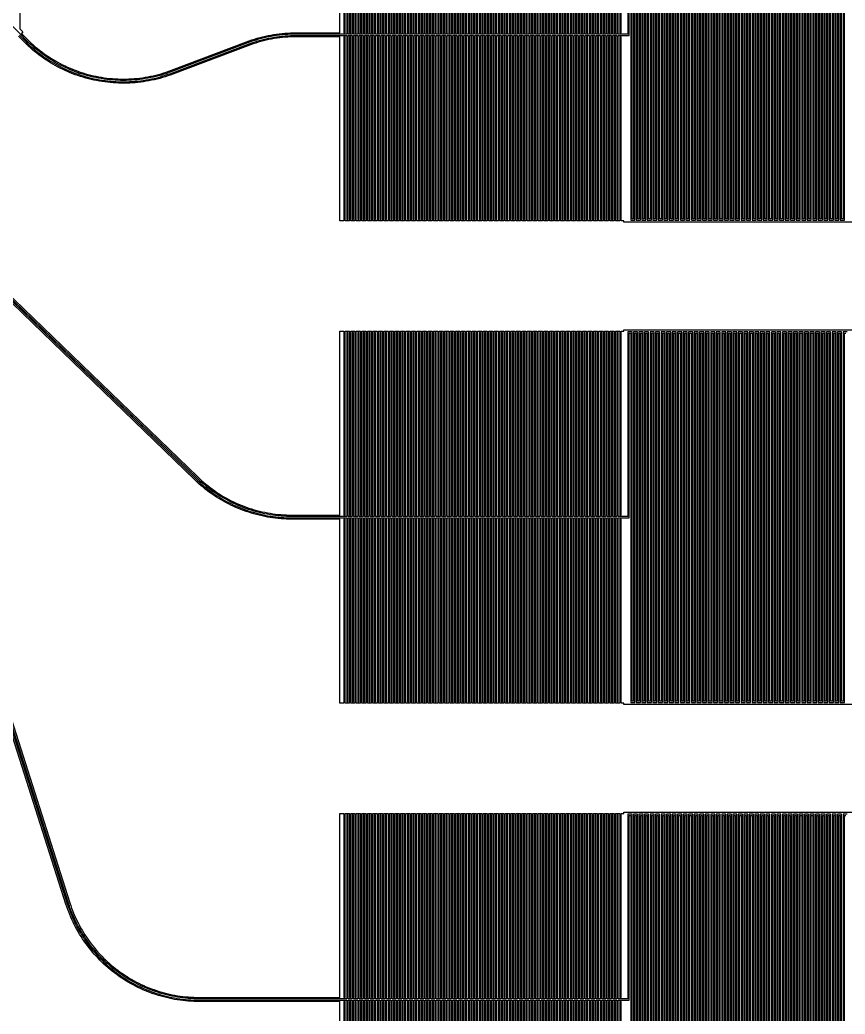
# Model space of a CAD drawing. Extents: x -2500 to 2500, y -2500 to 2500.
# Drawn here: x 0 to 1197, y -1521 to -78 of the extents above; entities that cross this region are included whole.
import ezdxf

# ---------------------------------------------------------------- set-up
doc = ezdxf.new("R2010")
doc.units = 0
doc.layers.add('L0D0', color=1, linetype='CONTINUOUS')

msp = doc.modelspace()

# ---------------------------------------------------------------- linework, layer by layer
at = {"layer": 'L0D0'}
for points in [[(474, 168), (474, -99), (400.61, -99), (396.567, -99.041), (392.525, -99.163), (388.487, -99.366), (384.454, -99.65), (380.427, -100.016), (376.409, -100.462), (372.4, -100.989), (368.403, -101.597), (364.418, -102.285), (360.449, -103.053), (356.495, -103.901), (352.56, -104.828), (348.644, -105.834), (344.749, -106.918), (340.876, -108.081), (337.028, -109.321), (333.205, -110.639), (329.41, -112.033), (220.517, -153.28), (216.757, -154.661), (212.969, -155.967), (209.157, -157.196), (205.32, -158.347), (201.46, -159.422), (197.58, -160.418), (193.681, -161.336), (189.764, -162.176), (185.83, -162.936), (181.883, -163.617), (177.922, -164.219), (173.95, -164.74), (169.968, -165.182), (165.979, -165.543), (161.982, -165.824), (157.981, -166.024), (153.977, -166.144), (149.971, -166.183), (145.965, -166.142), (141.961, -166.02), (137.96, -165.817), (133.964, -165.534), (129.975, -165.171), (125.993, -164.727), (122.021, -164.203), (118.061, -163.599), (114.114, -162.916), (110.181, -162.154), (106.264, -161.312), (102.365, -160.392), (98.486, -159.393), (94.627, -158.317), (90.791, -157.163), (86.978, -155.932), (83.192, -154.625), (79.432, -153.241), (75.701, -151.782), (72, -150.249), (68.331, -148.641), (64.695, -146.96), (61.093, -145.206), (57.527, -143.379), (53.999, -141.482), (50.51, -139.513), (47.061, -137.475), (43.654, -135.368), (40.29, -133.193), (36.971, -130.95), (33.697, -128.641), (30.471, -126.267), (27.292, -123.828), (24.164, -121.325), (21.087, -118.761), (18.062, -116.134), (15.09, -113.448), (12.173, -110.702), (9.312, -107.898), (0.707, -99.293), (-29.293, -69.293)], [(-0.707, -100.707), (7.898, -109.312), (10.737, -112.096), (13.631, -114.823), (16.579, -117.492), (19.578, -120.103), (22.629, -122.654), (25.73, -125.144), (28.879, -127.572), (32.076, -129.937), (35.318, -132.238), (38.606, -134.475), (41.937, -136.647), (45.311, -138.752), (48.726, -140.79), (52.18, -142.76), (55.673, -144.661), (59.202, -146.493), (62.767, -148.255), (66.366, -149.946), (69.998, -151.565), (73.662, -153.112), (77.355, -154.586), (81.076, -155.987), (84.825, -157.314), (88.599, -158.567), (92.397, -159.745), (96.218, -160.847), (100.06, -161.874), (103.921, -162.824), (107.8, -163.698), (111.696, -164.495), (115.607, -165.215), (119.532, -165.857), (123.468, -166.421), (127.415, -166.908), (131.37, -167.316), (135.333, -167.646), (139.302, -167.897), (143.274, -168.07), (147.25, -168.164), (151.226, -168.18), (155.202, -168.117), (159.176, -167.975), (163.147, -167.755), (167.112, -167.456), (171.071, -167.079), (175.021, -166.623), (178.962, -166.09), (182.891, -165.478), (186.808, -164.789), (190.71, -164.023), (194.596, -163.18), (198.464, -162.26), (202.314, -161.263), (206.143, -160.191), (209.951, -159.043), (213.734, -157.82), (217.493, -156.522), (221.226, -155.15), (330.118, -113.903), (333.876, -112.523), (337.66, -111.219), (341.47, -109.991), (345.304, -108.84), (349.161, -107.766), (353.038, -106.77), (356.934, -105.852), (360.848, -105.013), (364.778, -104.252), (368.723, -103.571), (372.681, -102.97), (376.649, -102.448), (380.628, -102.006), (384.615, -101.644), (388.608, -101.362), (392.606, -101.161), (396.607, -101.04), (400.61, -101), (474, -101), (474, -368), (476, -368), (476, -101), (482, -101), (482, -368), (484, -368), (484, -101), (490, -101), (490, -368), (492, -368), (492, -101), (498, -101), (498, -368), (500, -368), (500, -101), (506, -101), (506, -368), (508, -368), (508, -101), (514, -101), (514, -368), (516, -368), (516, -101), (522, -101), (522, -368), (524, -368), (524, -101), (530, -101), (530, -368), (532, -368), (532, -101), (538, -101), (538, -368), (540, -368), (540, -101), (546, -101), (546, -368), (548, -368), (548, -101), (554, -101), (554, -368), (556, -368), (556, -101), (562, -101), (562, -368), (564, -368), (564, -101), (570, -101), (570, -368), (572, -368), (572, -101), (578, -101), (578, -368), (580, -368), (580, -101), (586, -101), (586, -368), (588, -368), (588, -101), (594, -101), (594, -368), (596, -368), (596, -101), (602, -101), (602, -368), (604, -368), (604, -101), (610, -101), (610, -368), (612, -368), (612, -101), (618, -101), (618, -368), (620, -368), (620, -101), (626, -101), (626, -368), (628, -368), (628, -101), (634, -101), (634, -368), (636, -368), (636, -101), (642, -101), (642, -368), (644, -368), (644, -101), (650, -101), (650, -368), (652, -368), (652, -101), (658, -101), (658, -368), (660, -368), (660, -101), (666, -101), (666, -368), (668, -368), (668, -101), (674, -101), (674, -368), (676, -368), (676, -101), (682, -101), (682, -368), (684, -368), (684, -101), (690, -101), (690, -368), (692, -368), (692, -101), (698, -101), (698, -368), (700, -368), (700, -101), (706, -101), (706, -368), (708, -368), (708, -101), (714, -101), (714, -368), (716, -368), (716, -101), (722, -101), (722, -368), (724, -368), (724, -101), (730, -101), (730, -368), (732, -368), (732, -101), (738, -101), (738, -368), (740, -368), (740, -101), (746, -101), (746, -368), (748, -368), (748, -101), (754, -101), (754, -368), (756, -368), (756, -101), (762, -101), (762, -368), (764, -368), (764, -101), (770, -101), (770, -368), (772, -368), (772, -101), (778, -101), (778, -368), (780, -368), (780, -101), (786, -101), (786, -368), (788, -368), (788, -101), (794, -101), (794, -368), (796, -368), (796, -101), (802, -101), (802, -368), (804, -368), (804, -101), (810, -101), (810, -368), (812, -368), (812, -101), (818, -101), (818, -368), (820, -368), (820, -101), (826, -101), (826, -368), (828, -368), (828, -101), (834, -101), (834, -368), (836, -368), (836, -101), (842, -101), (842, -368), (844, -368), (844, -101), (850, -101), (850, -368), (852, -368), (852, -101), (858, -101), (858, -368), (860, -368), (860, -101), (866, -101), (866, -368), (868, -368), (868, -101), (884, -101), (884, 167)], [(0, -38.333), (0, -91.515), (4.243, -95.757), (2.121, -97.879), (10.726, -106.483), (13.558, -109.259), (16.446, -111.978), (19.388, -114.637), (22.383, -117.237), (25.429, -119.776), (28.526, -122.253), (31.672, -124.668), (34.866, -127.018), (38.107, -129.304), (41.393, -131.524), (44.723, -133.678), (48.096, -135.764), (51.51, -137.781), (54.965, -139.73), (58.457, -141.609), (61.987, -143.416), (65.552, -145.153), (69.152, -146.817), (72.784, -148.409), (76.448, -149.927), (80.142, -151.371), (83.863, -152.741), (87.612, -154.035), (91.386, -155.253), (95.184, -156.396), (99.004, -157.461), (102.844, -158.45), (106.704, -159.361), (110.581, -160.194), (114.475, -160.949), (118.382, -161.625), (122.303, -162.223), (126.235, -162.742), (130.176, -163.181), (134.126, -163.541), (138.081, -163.821), (142.042, -164.022), (146.006, -164.142), (149.972, -164.183), (153.937, -164.145), (157.901, -164.026), (161.862, -163.828), (165.818, -163.549), (169.768, -163.192), (173.709, -162.755), (177.642, -162.238), (181.562, -161.643), (185.47, -160.969), (189.364, -160.216), (193.242, -159.385), (197.102, -158.476), (200.943, -157.49), (204.764, -156.426), (208.562, -155.286), (212.337, -154.069), (216.086, -152.777), (219.809, -151.41), (328.702, -110.163), (332.535, -108.755), (336.395, -107.424), (340.282, -106.171), (344.193, -104.997), (348.127, -103.902), (352.082, -102.886), (356.056, -101.949), (360.049, -101.093), (364.058, -100.318), (368.082, -99.623), (372.119, -99.009), (376.168, -98.477), (380.226, -98.026), (384.293, -97.657), (388.366, -97.37), (392.445, -97.164), (396.526, -97.041), (400.61, -97), (464, -97), (464, 170)], [(470, 170), (470, -97), (472, -97), (472, 170)], [(482, 168), (482, -99), (476, -99), (476, 168)], [(478, 170), (478, -97), (480, -97), (480, 170)], [(490, 168), (490, -99), (484, -99), (484, 168)], [(486, 170), (486, -97), (488, -97), (488, 170)], [(498, 168), (498, -99), (492, -99), (492, 168)], [(494, 170), (494, -97), (496, -97), (496, 170)], [(506, 168), (506, -99), (500, -99), (500, 168)], [(502, 170), (502, -97), (504, -97), (504, 170)], [(514, 168), (514, -99), (508, -99), (508, 168)], [(510, 170), (510, -97), (512, -97), (512, 170)], [(522, 168), (522, -99), (516, -99), (516, 168)], [(518, 170), (518, -97), (520, -97), (520, 170)], [(530, 168), (530, -99), (524, -99), (524, 168)], [(526, 170), (526, -97), (528, -97), (528, 170)], [(538, 168), (538, -99), (532, -99), (532, 168)], [(534, 170), (534, -97), (536, -97), (536, 170)], [(546, 168), (546, -99), (540, -99), (540, 168)], [(542, 170), (542, -97), (544, -97), (544, 170)], [(554, 168), (554, -99), (548, -99), (548, 168)], [(550, 170), (550, -97), (552, -97), (552, 170)], [(562, 168), (562, -99), (556, -99), (556, 168)], [(558, 170), (558, -97), (560, -97), (560, 170)], [(570, 168), (570, -99), (564, -99), (564, 168)], [(566, 170), (566, -97), (568, -97), (568, 170)], [(578, 168), (578, -99), (572, -99), (572, 168)], [(574, 170), (574, -97), (576, -97), (576, 170)], [(586, 168), (586, -99), (580, -99), (580, 168)], [(582, 170), (582, -97), (584, -97), (584, 170)], [(594, 168), (594, -99), (588, -99), (588, 168)], [(590, 170), (590, -97), (592, -97), (592, 170)], [(602, 168), (602, -99), (596, -99), (596, 168)], [(598, 170), (598, -97), (600, -97), (600, 170)], [(610, 168), (610, -99), (604, -99), (604, 168)], [(606, 170), (606, -97), (608, -97), (608, 170)], [(618, 168), (618, -99), (612, -99), (612, 168)], [(614, 170), (614, -97), (616, -97), (616, 170)], [(626, 168), (626, -99), (620, -99), (620, 168)], [(622, 170), (622, -97), (624, -97), (624, 170)], [(634, 168), (634, -99), (628, -99), (628, 168)], [(630, 170), (630, -97), (632, -97), (632, 170)], [(642, 168), (642, -99), (636, -99), (636, 168)], [(638, 170), (638, -97), (640, -97), (640, 170)], [(650, 168), (650, -99), (644, -99), (644, 168)], [(646, 170), (646, -97), (648, -97), (648, 170)], [(658, 168), (658, -99), (652, -99), (652, 168)], [(654, 170), (654, -97), (656, -97), (656, 170)], [(666, 168), (666, -99), (660, -99), (660, 168)], [(662, 170), (662, -97), (664, -97), (664, 170)], [(674, 168), (674, -99), (668, -99), (668, 168)], [(670, 170), (670, -97), (672, -97), (672, 170)], [(682, 168), (682, -99), (676, -99), (676, 168)], [(678, 170), (678, -97), (680, -97), (680, 170)], [(690, 168), (690, -99), (684, -99), (684, 168)], [(686, 170), (686, -97), (688, -97), (688, 170)], [(698, 168), (698, -99), (692, -99), (692, 168)], [(694, 170), (694, -97), (696, -97), (696, 170)], [(706, 168), (706, -99), (700, -99), (700, 168)], [(702, 170), (702, -97), (704, -97), (704, 170)], [(714, 168), (714, -99), (708, -99), (708, 168)], [(710, 170), (710, -97), (712, -97), (712, 170)], [(722, 168), (722, -99), (716, -99), (716, 168)], [(718, 170), (718, -97), (720, -97), (720, 170)], [(730, 168), (730, -99), (724, -99), (724, 168)], [(726, 170), (726, -97), (728, -97), (728, 170)], [(738, 168), (738, -99), (732, -99), (732, 168)], [(734, 170), (734, -97), (736, -97), (736, 170)], [(746, 168), (746, -99), (740, -99), (740, 168)], [(742, 170), (742, -97), (744, -97), (744, 170)], [(754, 168), (754, -99), (748, -99), (748, 168)], [(750, 170), (750, -97), (752, -97), (752, 170)], [(762, 168), (762, -99), (756, -99), (756, 168)], [(758, 170), (758, -97), (760, -97), (760, 170)], [(770, 168), (770, -99), (764, -99), (764, 168)], [(766, 170), (766, -97), (768, -97), (768, 170)], [(778, 168), (778, -99), (772, -99), (772, 168)], [(774, 170), (774, -97), (776, -97), (776, 170)], [(786, 168), (786, -99), (780, -99), (780, 168)], [(782, 170), (782, -97), (784, -97), (784, 170)], [(794, 168), (794, -99), (788, -99), (788, 168)], [(790, 170), (790, -97), (792, -97), (792, 170)], [(802, 168), (802, -99), (796, -99), (796, 168)], [(798, 170), (798, -97), (800, -97), (800, 170)], [(810, 168), (810, -99), (804, -99), (804, 168)], [(806, 170), (806, -97), (808, -97), (808, 170)], [(818, 168), (818, -99), (812, -99), (812, 168)], [(814, 170), (814, -97), (816, -97), (816, 170)], [(826, 168), (826, -99), (820, -99), (820, 168)], [(822, 170), (822, -97), (824, -97), (824, 170)], [(834, 168), (834, -99), (828, -99), (828, 168)], [(830, 170), (830, -97), (832, -97), (832, 170)], [(842, 168), (842, -99), (836, -99), (836, 168)], [(838, 170), (838, -97), (840, -97), (840, 170)], [(850, 168), (850, -99), (844, -99), (844, 168)], [(846, 170), (846, -97), (848, -97), (848, 170)], [(858, 168), (858, -99), (852, -99), (852, 168)], [(854, 170), (854, -97), (856, -97), (856, 170)], [(866, 168), (866, -99), (860, -99), (860, 168)], [(862, 170), (862, -97), (864, -97), (864, 170)], [(882, 169), (882, -99), (868, -99), (868, 168)], [(870, 170), (870, -97), (872, -97), (872, 170)], [(886, 167), (886, -369), (892, -369), (892, 167)], [(890, 169), (890, -367), (888, -367), (888, 169)], [(894, 167), (894, -369), (900, -369), (900, 167)], [(898, 169), (898, -367), (896, -367), (896, 169)], [(902, 167), (902, -369), (908, -369), (908, 167)], [(906, 169), (906, -367), (904, -367), (904, 169)], [(910, 167), (910, -369), (916, -369), (916, 167)], [(914, 169), (914, -367), (912, -367), (912, 169)], [(918, 167), (918, -369), (924, -369), (924, 167)], [(922, 169), (922, -367), (920, -367), (920, 169)], [(926, 167), (926, -369), (932, -369), (932, 167)], [(930, 169), (930, -367), (928, -367), (928, 169)], [(934, 167), (934, -369), (940, -369), (940, 167)], [(938, 169), (938, -367), (936, -367), (936, 169)], [(942, 167), (942, -369), (948, -369), (948, 167)], [(946, 169), (946, -367), (944, -367), (944, 169)], [(950, 167), (950, -369), (956, -369), (956, 167)], [(954, 169), (954, -367), (952, -367), (952, 169)], [(958, 167), (958, -369), (964, -369), (964, 167)], [(962, 169), (962, -367), (960, -367), (960, 169)], [(966, 167), (966, -369), (972, -369), (972, 167)], [(970, 169), (970, -367), (968, -367), (968, 169)], [(974, 167), (974, -369), (980, -369), (980, 167)], [(978, 169), (978, -367), (976, -367), (976, 169)], [(982, 167), (982, -369), (988, -369), (988, 167)], [(986, 169), (986, -367), (984, -367), (984, 169)], [(990, 167), (990, -369), (996, -369), (996, 167)], [(994, 169), (994, -367), (992, -367), (992, 169)], [(998, 167), (998, -369), (1004, -369), (1004, 167)], [(1002, 169), (1002, -367), (1000, -367), (1000, 169)], [(1006, 167), (1006, -369), (1012, -369), (1012, 167)], [(1010, 169), (1010, -367), (1008, -367), (1008, 169)], [(1014, 167), (1014, -369), (1020, -369), (1020, 167)], [(1018, 169), (1018, -367), (1016, -367), (1016, 169)], [(1022, 167), (1022, -369), (1028, -369), (1028, 167)], [(1026, 169), (1026, -367), (1024, -367), (1024, 169)], [(1030, 167), (1030, -369), (1036, -369), (1036, 167)], [(1034, 169), (1034, -367), (1032, -367), (1032, 169)], [(1038, 167), (1038, -369), (1044, -369), (1044, 167)], [(1042, 169), (1042, -367), (1040, -367), (1040, 169)], [(1046, 167), (1046, -369), (1052, -369), (1052, 167)], [(1050, 169), (1050, -367), (1048, -367), (1048, 169)], [(1054, 167), (1054, -369), (1060, -369), (1060, 167)], [(1058, 169), (1058, -367), (1056, -367), (1056, 169)], [(1062, 167), (1062, -369), (1068, -369), (1068, 167)], [(1066, 169), (1066, -367), (1064, -367), (1064, 169)], [(1070, 167), (1070, -369), (1076, -369), (1076, 167)], [(1074, 169), (1074, -367), (1072, -367), (1072, 169)], [(1078, 167), (1078, -369), (1084, -369), (1084, 167)], [(1082, 169), (1082, -367), (1080, -367), (1080, 169)], [(1086, 167), (1086, -369), (1092, -369), (1092, 167)], [(1090, 169), (1090, -367), (1088, -367), (1088, 169)], [(1094, 167), (1094, -369), (1100, -369), (1100, 167)], [(1098, 169), (1098, -367), (1096, -367), (1096, 169)], [(1102, 167), (1102, -369), (1108, -369), (1108, 167)], [(1106, 169), (1106, -367), (1104, -367), (1104, 169)], [(1110, 167), (1110, -369), (1116, -369), (1116, 167)], [(1114, 169), (1114, -367), (1112, -367), (1112, 169)], [(1118, 167), (1118, -369), (1124, -369), (1124, 167)], [(1122, 169), (1122, -367), (1120, -367), (1120, 169)], [(1126, 167), (1126, -369), (1132, -369), (1132, 167)], [(1130, 169), (1130, -367), (1128, -367), (1128, 169)], [(1134, 167), (1134, -369), (1140, -369), (1140, 167)], [(1138, 169), (1138, -367), (1136, -367), (1136, 169)], [(1142, 167), (1142, -369), (1148, -369), (1148, 167)], [(1146, 169), (1146, -367), (1144, -367), (1144, 169)], [(1150, 167), (1150, -369), (1156, -369), (1156, 167)], [(1154, 169), (1154, -367), (1152, -367), (1152, 169)], [(1158, 167), (1158, -369), (1164, -369), (1164, 167)], [(1162, 169), (1162, -367), (1160, -367), (1160, 169)], [(1166, 167), (1166, -369), (1172, -369), (1172, 167)], [(1170, 169), (1170, -367), (1168, -367), (1168, 169)], [(1174, 167), (1174, -369), (1180, -369), (1180, 167)], [(1178, 169), (1178, -367), (1176, -367), (1176, 169)], [(1182, 167), (1182, -369), (1188, -369), (1188, 167)], [(1186, 169), (1186, -367), (1184, -367), (1184, 169)], [(1190, 167), (1190, -369), (1196, -369), (1196, 167)], [(1194, 169), (1194, -367), (1192, -367), (1192, 169)], [(1208, -372), (876, -372), (876, -370), (872, -370), (872, -103), (870, -103), (870, -370), (864, -370), (864, -103), (862, -103), (862, -370), (856, -370), (856, -103), (854, -103), (854, -370), (848, -370), (848, -103), (846, -103), (846, -370), (840, -370), (840, -103), (838, -103), (838, -370), (832, -370), (832, -103), (830, -103), (830, -370), (824, -370), (824, -103), (822, -103), (822, -370), (816, -370), (816, -103), (814, -103), (814, -370), (808, -370), (808, -103), (806, -103), (806, -370), (800, -370), (800, -103), (798, -103), (798, -370), (792, -370), (792, -103), (790, -103), (790, -370), (784, -370), (784, -103), (782, -103), (782, -370), (776, -370), (776, -103), (774, -103), (774, -370), (768, -370), (768, -103), (766, -103), (766, -370), (760, -370), (760, -103), (758, -103), (758, -370), (752, -370), (752, -103), (750, -103), (750, -370), (744, -370), (744, -103), (742, -103), (742, -370), (736, -370), (736, -103), (734, -103), (734, -370), (728, -370), (728, -103), (726, -103), (726, -370), (720, -370), (720, -103), (718, -103), (718, -370), (712, -370), (712, -103), (710, -103), (710, -370), (704, -370), (704, -103), (702, -103), (702, -370), (696, -370), (696, -103), (694, -103), (694, -370), (688, -370), (688, -103), (686, -103), (686, -370), (680, -370), (680, -103), (678, -103), (678, -370), (672, -370), (672, -103), (670, -103), (670, -370), (664, -370), (664, -103), (662, -103), (662, -370), (656, -370), (656, -103), (654, -103), (654, -370), (648, -370), (648, -103), (646, -103), (646, -370), (640, -370), (640, -103), (638, -103), (638, -370), (632, -370), (632, -103), (630, -103), (630, -370), (624, -370), (624, -103), (622, -103), (622, -370), (616, -370), (616, -103), (614, -103), (614, -370), (608, -370), (608, -103), (606, -103), (606, -370), (600, -370), (600, -103), (598, -103), (598, -370), (592, -370), (592, -103), (590, -103), (590, -370), (584, -370), (584, -103), (582, -103), (582, -370), (576, -370), (576, -103), (574, -103), (574, -370), (568, -370), (568, -103), (566, -103), (566, -370), (560, -370), (560, -103), (558, -103), (558, -370), (552, -370), (552, -103), (550, -103), (550, -370), (544, -370), (544, -103), (542, -103), (542, -370), (536, -370), (536, -103), (534, -103), (534, -370), (528, -370), (528, -103), (526, -103), (526, -370), (520, -370), (520, -103), (518, -103), (518, -370), (512, -370), (512, -103), (510, -103), (510, -370), (504, -370), (504, -103), (502, -103), (502, -370), (496, -370), (496, -103), (494, -103), (494, -370), (488, -370), (488, -103), (486, -103), (486, -370), (480, -370), (480, -103), (478, -103), (478, -370), (472, -370), (472, -103), (470, -103), (470, -370), (464, -370), (464, -103), (400.61, -103), (396.647, -103.04), (392.686, -103.159), (388.728, -103.359), (384.775, -103.637), (380.829, -103.996), (376.89, -104.433), (372.961, -104.95), (369.043, -105.545), (365.139, -106.22), (361.248, -106.972), (357.373, -107.803), (353.516, -108.712), (349.678, -109.698), (345.86, -110.761), (342.065, -111.9), (338.293, -113.116), (334.547, -114.407), (330.827, -115.774), (221.934, -157.021), (218.165, -158.406), (214.368, -159.717), (210.547, -160.952), (206.702, -162.111), (202.834, -163.194), (198.946, -164.201), (195.039, -165.13), (191.114, -165.982), (187.174, -166.756), (183.218, -167.451), (179.25, -168.069), (175.27, -168.608), (171.28, -169.068), (167.282, -169.449), (163.277, -169.75), (159.268, -169.973), (155.254, -170.116), (151.238, -170.18), (147.222, -170.164), (143.207, -170.069), (139.195, -169.894), (135.187, -169.64), (131.184, -169.307), (127.19, -168.895), (123.204, -168.404), (119.228, -167.834), (115.265, -167.185), (111.315, -166.458), (107.38, -165.653), (103.462, -164.771), (99.562, -163.811), (95.682, -162.774), (91.824, -161.661), (87.988, -160.471), (84.176, -159.206), (80.39, -157.866), (76.632, -156.451), (72.902, -154.962), (69.202, -153.4), (65.534, -151.764), (61.899, -150.057), (58.298, -148.277), (54.734, -146.427), (51.206, -144.507), (47.718, -142.517), (44.269, -140.459), (40.862, -138.333), (37.497, -136.14), (34.177, -133.881), (30.902, -131.556), (27.673, -129.167), (24.493, -126.715), (21.361, -124.201), (18.28, -121.625), (15.251, -118.988), (12.274, -116.292), (9.351, -113.538), (6.483, -110.726), (-2.121, -102.121)], [(464, -1770), (464, -1503), (260.205, -1503), (256.2, -1502.961), (252.198, -1502.842), (248.198, -1502.645), (244.203, -1502.368), (240.215, -1502.013), (236.234, -1501.58), (232.262, -1501.068), (228.302, -1500.477), (224.353, -1499.809), (220.419, -1499.063), (216.5, -1498.24), (212.599, -1497.339), (208.715, -1496.362), (204.852, -1495.308), (201.01, -1494.178), (197.192, -1492.972), (193.398, -1491.692), (189.629, -1490.337), (185.889, -1488.908), (182.177, -1487.405), (178.496, -1485.83), (174.846, -1484.182), (171.23, -1482.462), (167.648, -1480.672), (164.102, -1478.811), (160.594, -1476.88), (157.124, -1474.881), (153.695, -1472.814), (150.307, -1470.679), (146.961, -1468.478), (143.66, -1466.212), (140.404, -1463.881), (137.195, -1461.486), (134.033, -1459.028), (130.921, -1456.508), (127.859, -1453.928), (124.849, -1451.287), (121.891, -1448.588), (118.987, -1445.831), (116.138, -1443.017), (113.345, -1440.147), (110.609, -1437.223), (107.931, -1434.246), (105.313, -1431.216), (102.755, -1428.135), (100.258, -1425.004), (97.823, -1421.825), (95.452, -1418.598), (93.145, -1415.326), (90.902, -1412.008), (88.726, -1408.647), (86.616, -1405.243), (84.574, -1401.798), (82.6, -1398.314), (80.696, -1394.792), (78.861, -1391.233), (77.096, -1387.638), (75.403, -1384.009), (73.782, -1380.347), (72.234, -1376.655), (70.758, -1372.932), (69.356, -1369.181), (68.029, -1365.403), (66.776, -1361.599), (-265.912, -316.926)], [(-264.006, -316.319), (68.682, -1360.993), (69.943, -1364.818), (71.28, -1368.618), (72.693, -1372.39), (74.181, -1376.132), (75.744, -1379.845), (77.381, -1383.525), (79.091, -1387.172), (80.874, -1390.783), (82.729, -1394.359), (84.656, -1397.896), (86.653, -1401.394), (88.719, -1404.851), (90.855, -1408.266), (93.058, -1411.638), (95.329, -1414.965), (97.666, -1418.246), (100.068, -1421.479), (102.534, -1424.663), (105.064, -1427.798), (107.656, -1430.881), (110.309, -1433.911), (113.022, -1436.888), (115.795, -1439.81), (118.625, -1442.676), (121.513, -1445.484), (124.456, -1448.234), (127.453, -1450.924), (130.504, -1453.554), (133.607, -1456.122), (136.761, -1458.628), (139.965, -1461.069), (143.216, -1463.446), (146.515, -1465.758), (149.859, -1468.003), (153.248, -1470.18), (156.679, -1472.289), (160.153, -1474.329), (163.666, -1476.299), (167.218, -1478.198), (170.807, -1480.025), (174.433, -1481.781), (178.092, -1483.463), (181.785, -1485.071), (185.509, -1486.606), (189.264, -1488.065), (193.046, -1489.449), (196.856, -1490.756), (200.691, -1491.987), (204.55, -1493.141), (208.432, -1494.218), (212.334, -1495.216), (216.255, -1496.136), (220.194, -1496.978), (224.149, -1497.74), (228.119, -1498.423), (232.101, -1499.026), (236.095, -1499.549), (240.099, -1499.992), (244.11, -1500.355), (248.128, -1500.637), (252.151, -1500.839), (256.177, -1500.96), (260.205, -1501), (474, -1501), (474, -1768)], [(888, -1767), (888, -1231), (882, -1231), (882, -1499), (868, -1499), (868, -1232), (866, -1232), (866, -1499), (860, -1499), (860, -1232), (858, -1232), (858, -1499), (852, -1499), (852, -1232), (850, -1232), (850, -1499), (844, -1499), (844, -1232), (842, -1232), (842, -1499), (836, -1499), (836, -1232), (834, -1232), (834, -1499), (828, -1499), (828, -1232), (826, -1232), (826, -1499), (820, -1499), (820, -1232), (818, -1232), (818, -1499), (812, -1499), (812, -1232), (810, -1232), (810, -1499), (804, -1499), (804, -1232), (802, -1232), (802, -1499), (796, -1499), (796, -1232), (794, -1232), (794, -1499), (788, -1499), (788, -1232), (786, -1232), (786, -1499), (780, -1499), (780, -1232), (778, -1232), (778, -1499), (772, -1499), (772, -1232), (770, -1232), (770, -1499), (764, -1499), (764, -1232), (762, -1232), (762, -1499), (756, -1499), (756, -1232), (754, -1232), (754, -1499), (748, -1499), (748, -1232), (746, -1232), (746, -1499), (740, -1499), (740, -1232), (738, -1232), (738, -1499), (732, -1499), (732, -1232), (730, -1232), (730, -1499), (724, -1499), (724, -1232), (722, -1232), (722, -1499), (716, -1499), (716, -1232), (714, -1232), (714, -1499), (708, -1499), (708, -1232), (706, -1232), (706, -1499), (700, -1499), (700, -1232), (698, -1232), (698, -1499), (692, -1499), (692, -1232), (690, -1232), (690, -1499), (684, -1499), (684, -1232), (682, -1232), (682, -1499), (676, -1499), (676, -1232), (674, -1232), (674, -1499), (668, -1499), (668, -1232), (666, -1232), (666, -1499), (660, -1499), (660, -1232), (658, -1232), (658, -1499), (652, -1499), (652, -1232), (650, -1232), (650, -1499), (644, -1499), (644, -1232), (642, -1232), (642, -1499), (636, -1499), (636, -1232), (634, -1232), (634, -1499), (628, -1499), (628, -1232), (626, -1232), (626, -1499), (620, -1499), (620, -1232), (618, -1232), (618, -1499), (612, -1499), (612, -1232), (610, -1232), (610, -1499), (604, -1499), (604, -1232), (602, -1232), (602, -1499), (596, -1499), (596, -1232), (594, -1232), (594, -1499), (588, -1499), (588, -1232), (586, -1232), (586, -1499), (580, -1499), (580, -1232), (578, -1232), (578, -1499), (572, -1499), (572, -1232), (570, -1232), (570, -1499), (564, -1499), (564, -1232), (562, -1232), (562, -1499), (556, -1499), (556, -1232), (554, -1232), (554, -1499), (548, -1499), (548, -1232), (546, -1232), (546, -1499), (540, -1499), (540, -1232), (538, -1232), (538, -1499), (532, -1499), (532, -1232), (530, -1232), (530, -1499), (524, -1499), (524, -1232), (522, -1232), (522, -1499), (516, -1499), (516, -1232), (514, -1232), (514, -1499), (508, -1499), (508, -1232), (506, -1232), (506, -1499), (500, -1499), (500, -1232), (498, -1232), (498, -1499), (492, -1499), (492, -1232), (490, -1232), (490, -1499), (484, -1499), (484, -1232), (482, -1232), (482, -1499), (476, -1499), (476, -1232), (474, -1232), (474, -1499), (260.205, -1499), (256.217, -1498.96), (252.231, -1498.84), (248.248, -1498.64), (244.27, -1498.361), (240.299, -1498.002), (236.335, -1497.563), (232.381, -1497.045), (228.438, -1496.448), (224.508, -1495.772), (220.592, -1495.018), (216.692, -1494.185), (212.81, -1493.274), (208.947, -1492.285), (205.104, -1491.22), (201.283, -1490.077), (197.486, -1488.858), (193.715, -1487.564), (189.97, -1486.194), (186.253, -1484.749), (182.566, -1483.23), (178.91, -1481.637), (175.286, -1479.972), (171.697, -1478.234), (168.143, -1476.425), (164.626, -1474.545), (161.148, -1472.594), (157.709, -1470.575), (154.312, -1468.487), (150.957, -1466.331), (147.646, -1464.108), (144.38, -1461.82), (141.161, -1459.467), (137.989, -1457.049), (134.867, -1454.569), (131.795, -1452.026), (128.774, -1449.423), (125.807, -1446.759), (122.893, -1444.036), (120.034, -1441.256), (117.232, -1438.419), (114.487, -1435.526), (111.8, -1432.579), (109.174, -1429.579), (106.607, -1426.526), (104.103, -1423.423), (101.661, -1420.27), (99.283, -1417.069), (96.969, -1413.821), (94.721, -1410.527), (92.54, -1407.189), (90.426, -1403.808), (88.38, -1400.385), (86.402, -1396.922), (84.495, -1393.42), (82.659, -1389.88), (80.893, -1386.304), (79.2, -1382.694), (77.579, -1379.05), (76.032, -1375.375), (74.558, -1371.669), (73.16, -1367.935), (71.836, -1364.173), (70.588, -1360.386), (-262.101, -315.712)], [(-260.195, -315.105), (72.493, -1359.779), (73.729, -1363.528), (75.039, -1367.252), (76.424, -1370.949), (77.883, -1374.617), (79.415, -1378.256), (81.019, -1381.863), (82.695, -1385.437), (84.443, -1388.977), (86.261, -1392.481), (88.149, -1395.948), (90.106, -1399.376), (92.132, -1402.765), (94.225, -1406.112), (96.384, -1409.416), (98.61, -1412.677), (100.9, -1415.893), (103.254, -1419.061), (105.672, -1422.183), (108.151, -1425.255), (110.691, -1428.276), (113.292, -1431.247), (115.951, -1434.164), (118.669, -1437.028), (121.443, -1439.836), (124.273, -1442.589), (127.157, -1445.284), (130.095, -1447.921), (133.085, -1450.498), (136.127, -1453.015), (139.218, -1455.471), (142.357, -1457.864), (145.544, -1460.194), (148.777, -1462.459), (152.055, -1464.659), (155.376, -1466.793), (158.74, -1468.86), (162.144, -1470.86), (165.587, -1472.79), (169.068, -1474.652), (172.586, -1476.443), (176.14, -1478.163), (179.727, -1479.812), (183.346, -1481.388), (186.996, -1482.892), (190.675, -1484.322), (194.383, -1485.678), (198.117, -1486.96), (201.876, -1488.167), (205.658, -1489.298), (209.462, -1490.353), (213.286, -1491.331), (217.13, -1492.233), (220.99, -1493.058), (224.867, -1493.805), (228.757, -1494.474), (232.661, -1495.065), (236.575, -1495.578), (240.499, -1496.012), (244.43, -1496.367), (248.368, -1496.644), (252.311, -1496.842), (256.257, -1496.96), (260.205, -1497), (464, -1497), (464, -1230), (470, -1230), (470, -1497), (472, -1497), (472, -1230), (478, -1230), (478, -1497), (480, -1497), (480, -1230), (486, -1230), (486, -1497), (488, -1497), (488, -1230), (494, -1230), (494, -1497), (496, -1497), (496, -1230), (502, -1230), (502, -1497), (504, -1497), (504, -1230), (510, -1230), (510, -1497), (512, -1497), (512, -1230), (518, -1230), (518, -1497), (520, -1497), (520, -1230), (526, -1230), (526, -1497), (528, -1497), (528, -1230), (534, -1230), (534, -1497), (536, -1497), (536, -1230), (542, -1230), (542, -1497), (544, -1497), (544, -1230), (550, -1230), (550, -1497), (552, -1497), (552, -1230), (558, -1230), (558, -1497), (560, -1497), (560, -1230), (566, -1230), (566, -1497), (568, -1497), (568, -1230), (574, -1230), (574, -1497), (576, -1497), (576, -1230), (582, -1230), (582, -1497), (584, -1497), (584, -1230), (590, -1230), (590, -1497), (592, -1497), (592, -1230), (598, -1230), (598, -1497), (600, -1497), (600, -1230), (606, -1230), (606, -1497), (608, -1497), (608, -1230), (614, -1230), (614, -1497), (616, -1497), (616, -1230), (622, -1230), (622, -1497), (624, -1497), (624, -1230), (630, -1230), (630, -1497), (632, -1497), (632, -1230), (638, -1230), (638, -1497), (640, -1497), (640, -1230), (646, -1230), (646, -1497), (648, -1497), (648, -1230), (654, -1230), (654, -1497), (656, -1497), (656, -1230), (662, -1230), (662, -1497), (664, -1497), (664, -1230), (670, -1230), (670, -1497), (672, -1497), (672, -1230), (678, -1230), (678, -1497), (680, -1497), (680, -1230), (686, -1230), (686, -1497), (688, -1497), (688, -1230), (694, -1230), (694, -1497), (696, -1497), (696, -1230), (702, -1230), (702, -1497), (704, -1497), (704, -1230), (710, -1230), (710, -1497), (712, -1497), (712, -1230), (718, -1230), (718, -1497), (720, -1497), (720, -1230), (726, -1230), (726, -1497), (728, -1497), (728, -1230), (734, -1230), (734, -1497), (736, -1497), (736, -1230), (742, -1230), (742, -1497), (744, -1497), (744, -1230), (750, -1230), (750, -1497), (752, -1497), (752, -1230), (758, -1230), (758, -1497), (760, -1497), (760, -1230), (766, -1230), (766, -1497), (768, -1497), (768, -1230), (774, -1230), (774, -1497), (776, -1497), (776, -1230), (782, -1230), (782, -1497), (784, -1497), (784, -1230), (790, -1230), (790, -1497), (792, -1497), (792, -1230), (798, -1230), (798, -1497), (800, -1497), (800, -1230), (806, -1230), (806, -1497), (808, -1497), (808, -1230), (814, -1230), (814, -1497), (816, -1497), (816, -1230), (822, -1230), (822, -1497), (824, -1497), (824, -1230), (830, -1230), (830, -1497), (832, -1497), (832, -1230), (838, -1230), (838, -1497), (840, -1497), (840, -1230), (846, -1230), (846, -1497), (848, -1497), (848, -1230), (854, -1230), (854, -1497), (856, -1497), (856, -1230), (862, -1230), (862, -1497), (864, -1497), (864, -1230), (870, -1230), (870, -1497), (872, -1497), (872, -1230), (876, -1230), (876, -1228), (1208, -1228)], [(1208, -1072), (876, -1072), (876, -1070), (872, -1070), (872, -803), (870, -803), (870, -1070), (864, -1070), (864, -803), (862, -803), (862, -1070), (856, -1070), (856, -803), (854, -803), (854, -1070), (848, -1070), (848, -803), (846, -803), (846, -1070), (840, -1070), (840, -803), (838, -803), (838, -1070), (832, -1070), (832, -803), (830, -803), (830, -1070), (824, -1070), (824, -803), (822, -803), (822, -1070), (816, -1070), (816, -803), (814, -803), (814, -1070), (808, -1070), (808, -803), (806, -803), (806, -1070), (800, -1070), (800, -803), (798, -803), (798, -1070), (792, -1070), (792, -803), (790, -803), (790, -1070), (784, -1070), (784, -803), (782, -803), (782, -1070), (776, -1070), (776, -803), (774, -803), (774, -1070), (768, -1070), (768, -803), (766, -803), (766, -1070), (760, -1070), (760, -803), (758, -803), (758, -1070), (752, -1070), (752, -803), (750, -803), (750, -1070), (744, -1070), (744, -803), (742, -803), (742, -1070), (736, -1070), (736, -803), (734, -803), (734, -1070), (728, -1070), (728, -803), (726, -803), (726, -1070), (720, -1070), (720, -803), (718, -803), (718, -1070), (712, -1070), (712, -803), (710, -803), (710, -1070), (704, -1070), (704, -803), (702, -803), (702, -1070), (696, -1070), (696, -803), (694, -803), (694, -1070), (688, -1070), (688, -803), (686, -803), (686, -1070), (680, -1070), (680, -803), (678, -803), (678, -1070), (672, -1070), (672, -803), (670, -803), (670, -1070), (664, -1070), (664, -803), (662, -803), (662, -1070), (656, -1070), (656, -803), (654, -803), (654, -1070), (648, -1070), (648, -803), (646, -803), (646, -1070), (640, -1070), (640, -803), (638, -803), (638, -1070), (632, -1070), (632, -803), (630, -803), (630, -1070), (624, -1070), (624, -803), (622, -803), (622, -1070), (616, -1070), (616, -803), (614, -803), (614, -1070), (608, -1070), (608, -803), (606, -803), (606, -1070), (600, -1070), (600, -803), (598, -803), (598, -1070), (592, -1070), (592, -803), (590, -803), (590, -1070), (584, -1070), (584, -803), (582, -803), (582, -1070), (576, -1070), (576, -803), (574, -803), (574, -1070), (568, -1070), (568, -803), (566, -803), (566, -1070), (560, -1070), (560, -803), (558, -803), (558, -1070), (552, -1070), (552, -803), (550, -803), (550, -1070), (544, -1070), (544, -803), (542, -803), (542, -1070), (536, -1070), (536, -803), (534, -803), (534, -1070), (528, -1070), (528, -803), (526, -803), (526, -1070), (520, -1070), (520, -803), (518, -803), (518, -1070), (512, -1070), (512, -803), (510, -803), (510, -1070), (504, -1070), (504, -803), (502, -803), (502, -1070), (496, -1070), (496, -803), (494, -803), (494, -1070), (488, -1070), (488, -803), (486, -803), (486, -1070), (480, -1070), (480, -803), (478, -803), (478, -1070), (472, -1070), (472, -803), (470, -803), (470, -1070), (464, -1070), (464, -803), (394.835, -803), (390.837, -802.961), (386.84, -802.842), (382.846, -802.646), (378.857, -802.37), (374.874, -802.016), (370.899, -801.584), (366.934, -801.073), (362.979, -800.485), (359.036, -799.818), (355.107, -799.075), (351.194, -798.254), (347.298, -797.355), (343.42, -796.381), (339.562, -795.33), (335.725, -794.204), (331.912, -793.002), (328.122, -791.725), (324.359, -790.374), (320.623, -788.949), (316.916, -787.45), (313.239, -785.879), (309.594, -784.236), (305.981, -782.521), (302.404, -780.736), (298.862, -778.88), (295.357, -776.955), (291.891, -774.962), (288.465, -772.9), (285.08, -770.771), (281.738, -768.577), (278.44, -766.316), (275.186, -763.991), (271.98, -761.603), (268.82, -759.152), (265.71, -756.639), (262.65, -754.065), (259.641, -751.432), (256.685, -748.74), (253.782, -745.99), (-41.053, -461.125)], [(-39.663, -459.687), (255.172, -744.552), (258.046, -747.274), (260.973, -749.94), (263.952, -752.547), (266.982, -755.096), (270.062, -757.584), (273.19, -760.011), (276.365, -762.376), (279.586, -764.678), (282.852, -766.916), (286.162, -769.089), (289.513, -771.197), (292.905, -773.238), (296.337, -775.212), (299.807, -777.118), (303.314, -778.955), (306.857, -780.723), (310.433, -782.421), (314.043, -784.048), (317.684, -785.603), (321.354, -787.087), (325.053, -788.498), (328.78, -789.836), (332.531, -791.1), (336.307, -792.29), (340.106, -793.406), (343.926, -794.446), (347.766, -795.411), (351.624, -796.3), (355.499, -797.113), (359.389, -797.85), (363.292, -798.51), (367.208, -799.092), (371.135, -799.598), (375.071, -800.026), (379.015, -800.376), (382.964, -800.649), (386.919, -800.844), (390.876, -800.961), (394.835, -801), (474, -801), (474, -1068), (476, -1068), (476, -801), (482, -801), (482, -1068), (484, -1068), (484, -801), (490, -801), (490, -1068), (492, -1068), (492, -801), (498, -801), (498, -1068), (500, -1068), (500, -801), (506, -801), (506, -1068), (508, -1068), (508, -801), (514, -801), (514, -1068), (516, -1068), (516, -801), (522, -801), (522, -1068), (524, -1068), (524, -801), (530, -801), (530, -1068), (532, -1068), (532, -801), (538, -801), (538, -1068), (540, -1068), (540, -801), (546, -801), (546, -1068), (548, -1068), (548, -801), (554, -801), (554, -1068), (556, -1068), (556, -801), (562, -801), (562, -1068), (564, -1068), (564, -801), (570, -801), (570, -1068), (572, -1068), (572, -801), (578, -801), (578, -1068), (580, -1068), (580, -801), (586, -801), (586, -1068), (588, -1068), (588, -801), (594, -801), (594, -1068), (596, -1068), (596, -801), (602, -801), (602, -1068), (604, -1068), (604, -801), (610, -801), (610, -1068), (612, -1068), (612, -801), (618, -801), (618, -1068), (620, -1068), (620, -801), (626, -801), (626, -1068), (628, -1068), (628, -801), (634, -801), (634, -1068), (636, -1068), (636, -801), (642, -801), (642, -1068), (644, -1068), (644, -801), (650, -801), (650, -1068), (652, -1068), (652, -801), (658, -801), (658, -1068), (660, -1068), (660, -801), (666, -801), (666, -1068), (668, -1068), (668, -801), (674, -801), (674, -1068), (676, -1068), (676, -801), (682, -801), (682, -1068), (684, -1068), (684, -801), (690, -801), (690, -1068), (692, -1068), (692, -801), (698, -801), (698, -1068), (700, -1068), (700, -801), (706, -801), (706, -1068), (708, -1068), (708, -801), (714, -801), (714, -1068), (716, -1068), (716, -801), (722, -801), (722, -1068), (724, -1068), (724, -801), (730, -801), (730, -1068), (732, -1068), (732, -801), (738, -801), (738, -1068), (740, -1068), (740, -801), (746, -801), (746, -1068), (748, -1068), (748, -801), (754, -801), (754, -1068), (756, -1068), (756, -801), (762, -801), (762, -1068), (764, -1068), (764, -801), (770, -801), (770, -1068), (772, -1068), (772, -801), (778, -801), (778, -1068), (780, -1068), (780, -801), (786, -801), (786, -1068), (788, -1068), (788, -801), (794, -801), (794, -1068), (796, -1068), (796, -801), (802, -801), (802, -1068), (804, -1068), (804, -801), (810, -801), (810, -1068), (812, -1068), (812, -801), (818, -801), (818, -1068), (820, -1068), (820, -801), (826, -801), (826, -1068), (828, -1068), (828, -801), (834, -801), (834, -1068), (836, -1068), (836, -801), (842, -801), (842, -1068), (844, -1068), (844, -801), (850, -801), (850, -1068), (852, -1068), (852, -801), (858, -801), (858, -1068), (860, -1068), (860, -801), (866, -801), (866, -1068), (868, -1068), (868, -801), (884, -801), (884, -533), (886, -533), (886, -1069), (892, -1069), (892, -533), (894, -533), (894, -1069), (900, -1069), (900, -533), (902, -533), (902, -1069), (908, -1069), (908, -533), (910, -533), (910, -1069), (916, -1069), (916, -533), (918, -533), (918, -1069), (924, -1069), (924, -533), (926, -533), (926, -1069), (932, -1069), (932, -533), (934, -533), (934, -1069), (940, -1069), (940, -533), (942, -533), (942, -1069), (948, -1069), (948, -533), (950, -533), (950, -1069), (956, -1069), (956, -533), (958, -533), (958, -1069), (964, -1069), (964, -533), (966, -533), (966, -1069), (972, -1069), (972, -533), (974, -533), (974, -1069), (980, -1069), (980, -533), (982, -533), (982, -1069), (988, -1069), (988, -533), (990, -533), (990, -1069), (996, -1069), (996, -533), (998, -533), (998, -1069), (1004, -1069), (1004, -533), (1006, -533), (1006, -1069), (1012, -1069), (1012, -533), (1014, -533), (1014, -1069), (1020, -1069), (1020, -533), (1022, -533), (1022, -1069), (1028, -1069), (1028, -533), (1030, -533), (1030, -1069), (1036, -1069), (1036, -533), (1038, -533), (1038, -1069), (1044, -1069), (1044, -533), (1046, -533), (1046, -1069), (1052, -1069), (1052, -533), (1054, -533), (1054, -1069), (1060, -1069), (1060, -533), (1062, -533), (1062, -1069), (1068, -1069), (1068, -533), (1070, -533), (1070, -1069), (1076, -1069), (1076, -533), (1078, -533), (1078, -1069), (1084, -1069), (1084, -533), (1086, -533), (1086, -1069), (1092, -1069), (1092, -533), (1094, -533), (1094, -1069), (1100, -1069), (1100, -533), (1102, -533), (1102, -1069), (1108, -1069), (1108, -533), (1110, -533), (1110, -1069), (1116, -1069), (1116, -533), (1118, -533), (1118, -1069), (1124, -1069), (1124, -533), (1126, -533), (1126, -1069), (1132, -1069), (1132, -533), (1134, -533), (1134, -1069), (1140, -1069), (1140, -533), (1142, -533), (1142, -1069), (1148, -1069), (1148, -533), (1150, -533), (1150, -1069), (1156, -1069), (1156, -533), (1158, -533), (1158, -1069), (1164, -1069), (1164, -533), (1166, -533), (1166, -1069), (1172, -1069), (1172, -533), (1174, -533), (1174, -1069), (1180, -1069), (1180, -533), (1182, -533), (1182, -1069), (1188, -1069), (1188, -533), (1190, -533), (1190, -1069), (1196, -1069), (1196, -533), (1198, -533)], [(1200, -531), (1194, -531), (1194, -1067), (1192, -1067), (1192, -531), (1186, -531), (1186, -1067), (1184, -1067), (1184, -531), (1178, -531), (1178, -1067), (1176, -1067), (1176, -531), (1170, -531), (1170, -1067), (1168, -1067), (1168, -531), (1162, -531), (1162, -1067), (1160, -1067), (1160, -531), (1154, -531), (1154, -1067), (1152, -1067), (1152, -531), (1146, -531), (1146, -1067), (1144, -1067), (1144, -531), (1138, -531), (1138, -1067), (1136, -1067), (1136, -531), (1130, -531), (1130, -1067), (1128, -1067), (1128, -531), (1122, -531), (1122, -1067), (1120, -1067), (1120, -531), (1114, -531), (1114, -1067), (1112, -1067), (1112, -531), (1106, -531), (1106, -1067), (1104, -1067), (1104, -531), (1098, -531), (1098, -1067), (1096, -1067), (1096, -531), (1090, -531), (1090, -1067), (1088, -1067), (1088, -531), (1082, -531), (1082, -1067), (1080, -1067), (1080, -531), (1074, -531), (1074, -1067), (1072, -1067), (1072, -531), (1066, -531), (1066, -1067), (1064, -1067), (1064, -531), (1058, -531), (1058, -1067), (1056, -1067), (1056, -531), (1050, -531), (1050, -1067), (1048, -1067), (1048, -531), (1042, -531), (1042, -1067), (1040, -1067), (1040, -531), (1034, -531), (1034, -1067), (1032, -1067), (1032, -531), (1026, -531), (1026, -1067), (1024, -1067), (1024, -531), (1018, -531), (1018, -1067), (1016, -1067), (1016, -531), (1010, -531), (1010, -1067), (1008, -1067), (1008, -531), (1002, -531), (1002, -1067), (1000, -1067), (1000, -531), (994, -531), (994, -1067), (992, -1067), (992, -531), (986, -531), (986, -1067), (984, -1067), (984, -531), (978, -531), (978, -1067), (976, -1067), (976, -531), (970, -531), (970, -1067), (968, -1067), (968, -531), (962, -531), (962, -1067), (960, -1067), (960, -531), (954, -531), (954, -1067), (952, -1067), (952, -531), (946, -531), (946, -1067), (944, -1067), (944, -531), (938, -531), (938, -1067), (936, -1067), (936, -531), (930, -531), (930, -1067), (928, -1067), (928, -531), (922, -531), (922, -1067), (920, -1067), (920, -531), (914, -531), (914, -1067), (912, -1067), (912, -531), (906, -531), (906, -1067), (904, -1067), (904, -531), (898, -531), (898, -1067), (896, -1067), (896, -531), (890, -531), (890, -1067), (888, -1067), (888, -531), (882, -531), (882, -799), (868, -799), (868, -532), (866, -532), (866, -799), (860, -799), (860, -532), (858, -532), (858, -799), (852, -799), (852, -532), (850, -532), (850, -799), (844, -799), (844, -532), (842, -532), (842, -799), (836, -799), (836, -532), (834, -532), (834, -799), (828, -799), (828, -532), (826, -532), (826, -799), (820, -799), (820, -532), (818, -532), (818, -799), (812, -799), (812, -532), (810, -532), (810, -799), (804, -799), (804, -532), (802, -532), (802, -799), (796, -799), (796, -532), (794, -532), (794, -799), (788, -799), (788, -532), (786, -532), (786, -799), (780, -799), (780, -532), (778, -532), (778, -799), (772, -799), (772, -532), (770, -532), (770, -799), (764, -799), (764, -532), (762, -532), (762, -799), (756, -799), (756, -532), (754, -532), (754, -799), (748, -799), (748, -532), (746, -532), (746, -799), (740, -799), (740, -532), (738, -532), (738, -799), (732, -799), (732, -532), (730, -532), (730, -799), (724, -799), (724, -532), (722, -532), (722, -799), (716, -799), (716, -532), (714, -532), (714, -799), (708, -799), (708, -532), (706, -532), (706, -799), (700, -799), (700, -532), (698, -532), (698, -799), (692, -799), (692, -532), (690, -532), (690, -799), (684, -799), (684, -532), (682, -532), (682, -799), (676, -799), (676, -532), (674, -532), (674, -799), (668, -799), (668, -532), (666, -532), (666, -799), (660, -799), (660, -532), (658, -532), (658, -799), (652, -799), (652, -532), (650, -532), (650, -799), (644, -799), (644, -532), (642, -532), (642, -799), (636, -799), (636, -532), (634, -532), (634, -799), (628, -799), (628, -532), (626, -532), (626, -799), (620, -799), (620, -532), (618, -532), (618, -799), (612, -799), (612, -532), (610, -532), (610, -799), (604, -799), (604, -532), (602, -532), (602, -799), (596, -799), (596, -532), (594, -532), (594, -799), (588, -799), (588, -532), (586, -532), (586, -799), (580, -799), (580, -532), (578, -532), (578, -799), (572, -799), (572, -532), (570, -532), (570, -799), (564, -799), (564, -532), (562, -532), (562, -799), (556, -799), (556, -532), (554, -532), (554, -799), (548, -799), (548, -532), (546, -532), (546, -799), (540, -799), (540, -532), (538, -532), (538, -799), (532, -799), (532, -532), (530, -532), (530, -799), (524, -799), (524, -532), (522, -532), (522, -799), (516, -799), (516, -532), (514, -532), (514, -799), (508, -799), (508, -532), (506, -532), (506, -799), (500, -799), (500, -532), (498, -532), (498, -799), (492, -799), (492, -532), (490, -532), (490, -799), (484, -799), (484, -532), (482, -532), (482, -799), (476, -799), (476, -532), (474, -532), (474, -799), (394.835, -799), (390.812, -798.959), (386.791, -798.837), (382.774, -798.634), (378.761, -798.35), (374.755, -797.984), (370.756, -797.538), (366.768, -797.011), (362.792, -796.403), (358.828, -795.715), (354.879, -794.947), (350.946, -794.1), (347.032, -793.173), (343.137, -792.167), (339.263, -791.083), (335.411, -789.921), (331.584, -788.681), (327.783, -787.363), (324.009, -785.97), (320.265, -784.5), (316.55, -782.955), (312.868, -781.335), (309.219, -779.641), (305.605, -777.874), (302.028, -776.034), (298.489, -774.122), (294.988, -772.138), (291.529, -770.085), (288.112, -767.962), (284.739, -765.77), (281.41, -763.511), (278.128, -761.185), (274.894, -758.793), (271.708, -756.336), (268.573, -753.815), (265.49, -751.231), (262.459, -748.585), (259.483, -745.879), (256.561, -743.113), (-38.274, -458.248)], [(-36.884, -456.81), (257.951, -741.675), (260.843, -744.413), (263.79, -747.092), (266.79, -749.711), (269.842, -752.269), (272.946, -754.764), (276.099, -757.197), (279.301, -759.565), (282.55, -761.868), (285.845, -764.104), (289.185, -766.274), (292.567, -768.376), (295.992, -770.408), (299.457, -772.372), (302.961, -774.264), (306.502, -776.086), (310.08, -777.836), (313.692, -779.513), (317.337, -781.116), (321.014, -782.646), (324.721, -784.101), (328.457, -785.48), (332.22, -786.784), (336.009, -788.012), (339.821, -789.163), (343.656, -790.236), (347.512, -791.232), (351.388, -792.149), (355.281, -792.988), (359.19, -793.748), (363.114, -794.429), (367.05, -795.031), (370.998, -795.553), (374.956, -795.994), (378.922, -796.356), (382.895, -796.638), (386.872, -796.839), (390.853, -796.96), (394.835, -797), (464, -797), (464, -530), (470, -530), (470, -797), (472, -797), (472, -530), (478, -530), (478, -797), (480, -797), (480, -530), (486, -530), (486, -797), (488, -797), (488, -530), (494, -530), (494, -797), (496, -797), (496, -530), (502, -530), (502, -797), (504, -797), (504, -530), (510, -530), (510, -797), (512, -797), (512, -530), (518, -530), (518, -797), (520, -797), (520, -530), (526, -530), (526, -797), (528, -797), (528, -530), (534, -530), (534, -797), (536, -797), (536, -530), (542, -530), (542, -797), (544, -797), (544, -530), (550, -530), (550, -797), (552, -797), (552, -530), (558, -530), (558, -797), (560, -797), (560, -530), (566, -530), (566, -797), (568, -797), (568, -530), (574, -530), (574, -797), (576, -797), (576, -530), (582, -530), (582, -797), (584, -797), (584, -530), (590, -530), (590, -797), (592, -797), (592, -530), (598, -530), (598, -797), (600, -797), (600, -530), (606, -530), (606, -797), (608, -797), (608, -530), (614, -530), (614, -797), (616, -797), (616, -530), (622, -530), (622, -797), (624, -797), (624, -530), (630, -530), (630, -797), (632, -797), (632, -530), (638, -530), (638, -797), (640, -797), (640, -530), (646, -530), (646, -797), (648, -797), (648, -530), (654, -530), (654, -797), (656, -797), (656, -530), (662, -530), (662, -797), (664, -797), (664, -530), (670, -530), (670, -797), (672, -797), (672, -530), (678, -530), (678, -797), (680, -797), (680, -530), (686, -530), (686, -797), (688, -797), (688, -530), (694, -530), (694, -797), (696, -797), (696, -530), (702, -530), (702, -797), (704, -797), (704, -530), (710, -530), (710, -797), (712, -797), (712, -530), (718, -530), (718, -797), (720, -797), (720, -530), (726, -530), (726, -797), (728, -797), (728, -530), (734, -530), (734, -797), (736, -797), (736, -530), (742, -530), (742, -797), (744, -797), (744, -530), (750, -530), (750, -797), (752, -797), (752, -530), (758, -530), (758, -797), (760, -797), (760, -530), (766, -530), (766, -797), (768, -797), (768, -530), (774, -530), (774, -797), (776, -797), (776, -530), (782, -530), (782, -797), (784, -797), (784, -530), (790, -530), (790, -797), (792, -797), (792, -530), (798, -530), (798, -797), (800, -797), (800, -530), (806, -530), (806, -797), (808, -797), (808, -530), (814, -530), (814, -797), (816, -797), (816, -530), (822, -530), (822, -797), (824, -797), (824, -530), (830, -530), (830, -797), (832, -797), (832, -530), (838, -530), (838, -797), (840, -797), (840, -530), (846, -530), (846, -797), (848, -797), (848, -530), (854, -530), (854, -797), (856, -797), (856, -530), (862, -530), (862, -797), (864, -797), (864, -530), (870, -530), (870, -797), (872, -797), (872, -530), (876, -530), (876, -528), (1208, -528)], [(868, -1768), (868, -1501), (884, -1501), (884, -1233), (886, -1233), (886, -1769)], [(896, -1767), (896, -1231), (890, -1231), (890, -1767)], [(892, -1769), (892, -1233), (894, -1233), (894, -1769)], [(904, -1767), (904, -1231), (898, -1231), (898, -1767)], [(900, -1769), (900, -1233), (902, -1233), (902, -1769)], [(912, -1767), (912, -1231), (906, -1231), (906, -1767)], [(908, -1769), (908, -1233), (910, -1233), (910, -1769)], [(920, -1767), (920, -1231), (914, -1231), (914, -1767)], [(916, -1769), (916, -1233), (918, -1233), (918, -1769)], [(928, -1767), (928, -1231), (922, -1231), (922, -1767)], [(924, -1769), (924, -1233), (926, -1233), (926, -1769)], [(936, -1767), (936, -1231), (930, -1231), (930, -1767)], [(932, -1769), (932, -1233), (934, -1233), (934, -1769)], [(944, -1767), (944, -1231), (938, -1231), (938, -1767)], [(940, -1769), (940, -1233), (942, -1233), (942, -1769)], [(952, -1767), (952, -1231), (946, -1231), (946, -1767)], [(948, -1769), (948, -1233), (950, -1233), (950, -1769)], [(960, -1767), (960, -1231), (954, -1231), (954, -1767)], [(956, -1769), (956, -1233), (958, -1233), (958, -1769)], [(968, -1767), (968, -1231), (962, -1231), (962, -1767)], [(964, -1769), (964, -1233), (966, -1233), (966, -1769)], [(976, -1767), (976, -1231), (970, -1231), (970, -1767)], [(972, -1769), (972, -1233), (974, -1233), (974, -1769)], [(984, -1767), (984, -1231), (978, -1231), (978, -1767)], [(980, -1769), (980, -1233), (982, -1233), (982, -1769)], [(992, -1767), (992, -1231), (986, -1231), (986, -1767)], [(988, -1769), (988, -1233), (990, -1233), (990, -1769)], [(1000, -1767), (1000, -1231), (994, -1231), (994, -1767)], [(996, -1769), (996, -1233), (998, -1233), (998, -1769)], [(1008, -1767), (1008, -1231), (1002, -1231), (1002, -1767)], [(1004, -1769), (1004, -1233), (1006, -1233), (1006, -1769)], [(1016, -1767), (1016, -1231), (1010, -1231), (1010, -1767)], [(1012, -1769), (1012, -1233), (1014, -1233), (1014, -1769)], [(1024, -1767), (1024, -1231), (1018, -1231), (1018, -1767)], [(1020, -1769), (1020, -1233), (1022, -1233), (1022, -1769)], [(1032, -1767), (1032, -1231), (1026, -1231), (1026, -1767)], [(1028, -1769), (1028, -1233), (1030, -1233), (1030, -1769)], [(1040, -1767), (1040, -1231), (1034, -1231), (1034, -1767)], [(1036, -1769), (1036, -1233), (1038, -1233), (1038, -1769)], [(1048, -1767), (1048, -1231), (1042, -1231), (1042, -1767)], [(1044, -1769), (1044, -1233), (1046, -1233), (1046, -1769)], [(1056, -1767), (1056, -1231), (1050, -1231), (1050, -1767)], [(1052, -1769), (1052, -1233), (1054, -1233), (1054, -1769)], [(1064, -1767), (1064, -1231), (1058, -1231), (1058, -1767)], [(1060, -1769), (1060, -1233), (1062, -1233), (1062, -1769)], [(1072, -1767), (1072, -1231), (1066, -1231), (1066, -1767)], [(1068, -1769), (1068, -1233), (1070, -1233), (1070, -1769)], [(1080, -1767), (1080, -1231), (1074, -1231), (1074, -1767)], [(1076, -1769), (1076, -1233), (1078, -1233), (1078, -1769)], [(1088, -1767), (1088, -1231), (1082, -1231), (1082, -1767)], [(1084, -1769), (1084, -1233), (1086, -1233), (1086, -1769)], [(1096, -1767), (1096, -1231), (1090, -1231), (1090, -1767)], [(1092, -1769), (1092, -1233), (1094, -1233), (1094, -1769)], [(1104, -1767), (1104, -1231), (1098, -1231), (1098, -1767)], [(1100, -1769), (1100, -1233), (1102, -1233), (1102, -1769)], [(1112, -1767), (1112, -1231), (1106, -1231), (1106, -1767)], [(1108, -1769), (1108, -1233), (1110, -1233), (1110, -1769)], [(1120, -1767), (1120, -1231), (1114, -1231), (1114, -1767)], [(1116, -1769), (1116, -1233), (1118, -1233), (1118, -1769)], [(1128, -1767), (1128, -1231), (1122, -1231), (1122, -1767)], [(1124, -1769), (1124, -1233), (1126, -1233), (1126, -1769)], [(1136, -1767), (1136, -1231), (1130, -1231), (1130, -1767)], [(1132, -1769), (1132, -1233), (1134, -1233), (1134, -1769)], [(1144, -1767), (1144, -1231), (1138, -1231), (1138, -1767)], [(1140, -1769), (1140, -1233), (1142, -1233), (1142, -1769)], [(1152, -1767), (1152, -1231), (1146, -1231), (1146, -1767)], [(1148, -1769), (1148, -1233), (1150, -1233), (1150, -1769)], [(1160, -1767), (1160, -1231), (1154, -1231), (1154, -1767)], [(1156, -1769), (1156, -1233), (1158, -1233), (1158, -1769)], [(1168, -1767), (1168, -1231), (1162, -1231), (1162, -1767)], [(1164, -1769), (1164, -1233), (1166, -1233), (1166, -1769)], [(1176, -1767), (1176, -1231), (1170, -1231), (1170, -1767)], [(1172, -1769), (1172, -1233), (1174, -1233), (1174, -1769)], [(1184, -1767), (1184, -1231), (1178, -1231), (1178, -1767)], [(1180, -1769), (1180, -1233), (1182, -1233), (1182, -1769)], [(1192, -1767), (1192, -1231), (1186, -1231), (1186, -1767)], [(1188, -1769), (1188, -1233), (1190, -1233), (1190, -1769)], [(1200, -1231), (1194, -1231), (1194, -1767)], [(1196, -1769), (1196, -1233), (1198, -1233)], [(472, -1770), (472, -1503), (470, -1503), (470, -1770)], [(476, -1768), (476, -1501), (482, -1501), (482, -1768)], [(480, -1770), (480, -1503), (478, -1503), (478, -1770)], [(484, -1768), (484, -1501), (490, -1501), (490, -1768)], [(488, -1770), (488, -1503), (486, -1503), (486, -1770)], [(492, -1768), (492, -1501), (498, -1501), (498, -1768)], [(496, -1770), (496, -1503), (494, -1503), (494, -1770)], [(500, -1768), (500, -1501), (506, -1501), (506, -1768)], [(504, -1770), (504, -1503), (502, -1503), (502, -1770)], [(508, -1768), (508, -1501), (514, -1501), (514, -1768)], [(512, -1770), (512, -1503), (510, -1503), (510, -1770)], [(516, -1768), (516, -1501), (522, -1501), (522, -1768)], [(520, -1770), (520, -1503), (518, -1503), (518, -1770)], [(524, -1768), (524, -1501), (530, -1501), (530, -1768)], [(528, -1770), (528, -1503), (526, -1503), (526, -1770)], [(532, -1768), (532, -1501), (538, -1501), (538, -1768)], [(536, -1770), (536, -1503), (534, -1503), (534, -1770)], [(540, -1768), (540, -1501), (546, -1501), (546, -1768)], [(544, -1770), (544, -1503), (542, -1503), (542, -1770)], [(548, -1768), (548, -1501), (554, -1501), (554, -1768)], [(552, -1770), (552, -1503), (550, -1503), (550, -1770)], [(556, -1768), (556, -1501), (562, -1501), (562, -1768)], [(560, -1770), (560, -1503), (558, -1503), (558, -1770)], [(564, -1768), (564, -1501), (570, -1501), (570, -1768)], [(568, -1770), (568, -1503), (566, -1503), (566, -1770)], [(572, -1768), (572, -1501), (578, -1501), (578, -1768)], [(576, -1770), (576, -1503), (574, -1503), (574, -1770)], [(580, -1768), (580, -1501), (586, -1501), (586, -1768)], [(584, -1770), (584, -1503), (582, -1503), (582, -1770)], [(588, -1768), (588, -1501), (594, -1501), (594, -1768)], [(592, -1770), (592, -1503), (590, -1503), (590, -1770)], [(596, -1768), (596, -1501), (602, -1501), (602, -1768)], [(600, -1770), (600, -1503), (598, -1503), (598, -1770)], [(604, -1768), (604, -1501), (610, -1501), (610, -1768)], [(608, -1770), (608, -1503), (606, -1503), (606, -1770)], [(612, -1768), (612, -1501), (618, -1501), (618, -1768)], [(616, -1770), (616, -1503), (614, -1503), (614, -1770)], [(620, -1768), (620, -1501), (626, -1501), (626, -1768)], [(624, -1770), (624, -1503), (622, -1503), (622, -1770)], [(628, -1768), (628, -1501), (634, -1501), (634, -1768)], [(632, -1770), (632, -1503), (630, -1503), (630, -1770)], [(636, -1768), (636, -1501), (642, -1501), (642, -1768)], [(640, -1770), (640, -1503), (638, -1503), (638, -1770)], [(644, -1768), (644, -1501), (650, -1501), (650, -1768)], [(648, -1770), (648, -1503), (646, -1503), (646, -1770)], [(652, -1768), (652, -1501), (658, -1501), (658, -1768)], [(656, -1770), (656, -1503), (654, -1503), (654, -1770)], [(660, -1768), (660, -1501), (666, -1501), (666, -1768)], [(664, -1770), (664, -1503), (662, -1503), (662, -1770)], [(668, -1768), (668, -1501), (674, -1501), (674, -1768)], [(672, -1770), (672, -1503), (670, -1503), (670, -1770)], [(676, -1768), (676, -1501), (682, -1501), (682, -1768)], [(680, -1770), (680, -1503), (678, -1503), (678, -1770)], [(684, -1768), (684, -1501), (690, -1501), (690, -1768)], [(688, -1770), (688, -1503), (686, -1503), (686, -1770)], [(692, -1768), (692, -1501), (698, -1501), (698, -1768)], [(696, -1770), (696, -1503), (694, -1503), (694, -1770)], [(700, -1768), (700, -1501), (706, -1501), (706, -1768)], [(704, -1770), (704, -1503), (702, -1503), (702, -1770)], [(708, -1768), (708, -1501), (714, -1501), (714, -1768)], [(712, -1770), (712, -1503), (710, -1503), (710, -1770)], [(716, -1768), (716, -1501), (722, -1501), (722, -1768)], [(720, -1770), (720, -1503), (718, -1503), (718, -1770)], [(724, -1768), (724, -1501), (730, -1501), (730, -1768)], [(728, -1770), (728, -1503), (726, -1503), (726, -1770)], [(732, -1768), (732, -1501), (738, -1501), (738, -1768)], [(736, -1770), (736, -1503), (734, -1503), (734, -1770)], [(740, -1768), (740, -1501), (746, -1501), (746, -1768)], [(744, -1770), (744, -1503), (742, -1503), (742, -1770)], [(748, -1768), (748, -1501), (754, -1501), (754, -1768)], [(752, -1770), (752, -1503), (750, -1503), (750, -1770)], [(756, -1768), (756, -1501), (762, -1501), (762, -1768)], [(760, -1770), (760, -1503), (758, -1503), (758, -1770)], [(764, -1768), (764, -1501), (770, -1501), (770, -1768)], [(768, -1770), (768, -1503), (766, -1503), (766, -1770)], [(772, -1768), (772, -1501), (778, -1501), (778, -1768)], [(776, -1770), (776, -1503), (774, -1503), (774, -1770)], [(780, -1768), (780, -1501), (786, -1501), (786, -1768)], [(784, -1770), (784, -1503), (782, -1503), (782, -1770)], [(788, -1768), (788, -1501), (794, -1501), (794, -1768)], [(792, -1770), (792, -1503), (790, -1503), (790, -1770)], [(796, -1768), (796, -1501), (802, -1501), (802, -1768)], [(800, -1770), (800, -1503), (798, -1503), (798, -1770)], [(804, -1768), (804, -1501), (810, -1501), (810, -1768)], [(808, -1770), (808, -1503), (806, -1503), (806, -1770)], [(812, -1768), (812, -1501), (818, -1501), (818, -1768)], [(816, -1770), (816, -1503), (814, -1503), (814, -1770)], [(820, -1768), (820, -1501), (826, -1501), (826, -1768)], [(824, -1770), (824, -1503), (822, -1503), (822, -1770)], [(828, -1768), (828, -1501), (834, -1501), (834, -1768)], [(832, -1770), (832, -1503), (830, -1503), (830, -1770)], [(836, -1768), (836, -1501), (842, -1501), (842, -1768)], [(840, -1770), (840, -1503), (838, -1503), (838, -1770)], [(844, -1768), (844, -1501), (850, -1501), (850, -1768)], [(848, -1770), (848, -1503), (846, -1503), (846, -1770)], [(852, -1768), (852, -1501), (858, -1501), (858, -1768)], [(856, -1770), (856, -1503), (854, -1503), (854, -1770)], [(860, -1768), (860, -1501), (866, -1501), (866, -1768)], [(864, -1770), (864, -1503), (862, -1503), (862, -1770)], [(872, -1770), (872, -1503), (870, -1503), (870, -1770)]]:
    msp.add_lwpolyline(points, dxfattribs=at)

doc.saveas('drawing.dxf')
